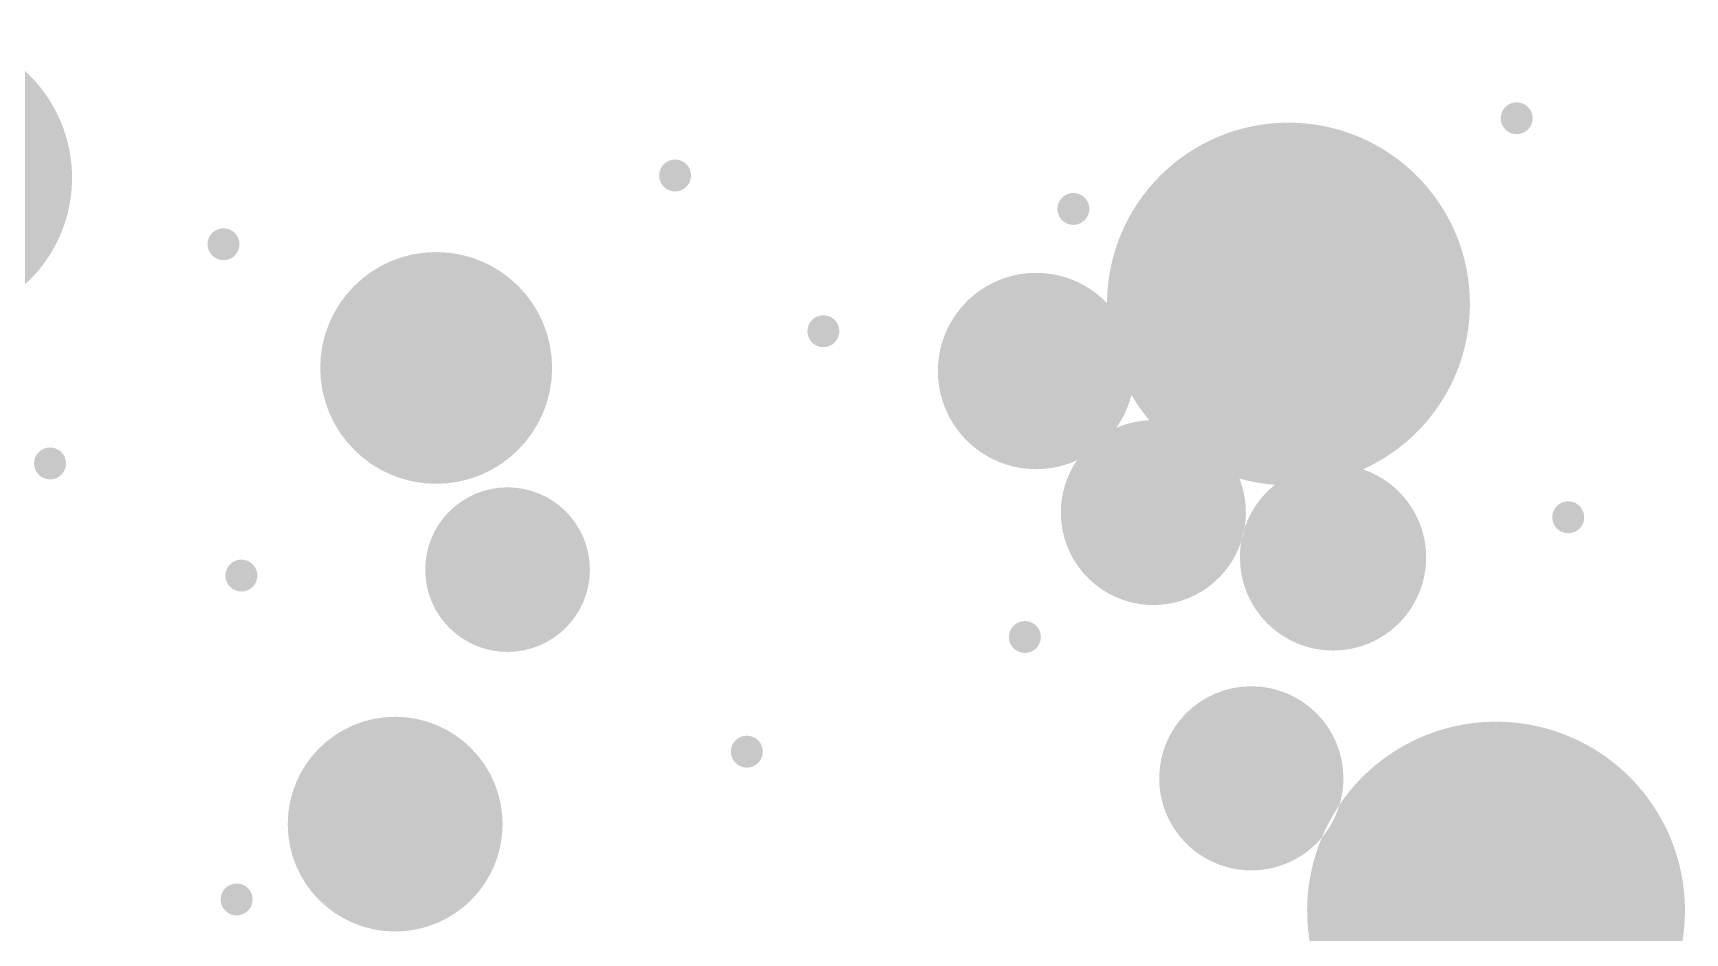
# Model space of a CAD drawing. Header units: millimetres. Extents: x 153 to 500, y 34 to 242.
# Drawn here: x 343.7 to 499.8, y 156.7 to 241.7 of the extents above; entities that cross this region are included whole.
import ezdxf

# ---------------------------------------------------------------- set-up
doc = ezdxf.new("R2010")
doc.units = ezdxf.units.MM
doc.layers.add('snow', color=7, linetype='Continuous')
doc.layers.add('Star', color=7, linetype='Continuous')

msp = doc.modelspace()

# ---------------------------------------------------------------- hatches: boundary and pattern name
at = {"layer": 'snow', "transparency": 33554687}
h = msp.add_hatch(color=256, dxfattribs=at)
h.dxf.hatch_style = 1
h.set_gradient(color1=(255, 255, 255), color2=(199, 200, 202), name='INVSPHERICAL')
edge = h.paths.add_edge_path()
edge.add_arc((483.9, 233.69), 1.51, 0, 360)
h = msp.add_hatch(color=256, dxfattribs=at)
h.dxf.hatch_style = 1
h.set_gradient(color1=(255, 255, 255), color2=(199, 200, 202), name='INVSPHERICAL')
edge = h.paths.add_edge_path()
edge.add_arc((404.38, 228.28), 1.51, 0, 360)
h = msp.add_hatch(color=256, dxfattribs=at)
h.dxf.hatch_style = 1
h.set_gradient(color1=(255, 255, 255), color2=(199, 200, 202), name='INVSPHERICAL')
edge = h.paths.add_edge_path()
edge.add_arc((442.01, 225.12), 1.51, 0, 360)
h = msp.add_hatch(color=256, dxfattribs=at)
h.dxf.hatch_style = 1
h.set_gradient(color1=(255, 255, 255), color2=(199, 200, 202), name='INVSPHERICAL')
edge = h.paths.add_edge_path()
edge.add_arc((361.71, 221.78), 1.51, 0, 360)
h = msp.add_hatch(color=256, dxfattribs=at)
h.dxf.hatch_style = 1
h.set_gradient(color1=(255, 255, 255), color2=(199, 200, 202), name='INVSPHERICAL')
edge = h.paths.add_edge_path()
edge.add_arc((418.39, 213.56), 1.51, 0, 360)
h = msp.add_hatch(color=256, dxfattribs=at)
h.dxf.hatch_style = 1
h.set_gradient(color1=(255, 255, 255), color2=(199, 200, 202), name='INVSPHERICAL')
edge = h.paths.add_edge_path()
edge.add_arc((345.32, 201.06), 1.51, 0, 360)
h = msp.add_hatch(color=256, dxfattribs=at)
h.dxf.hatch_style = 1
h.set_gradient(color1=(255, 255, 255), color2=(199, 200, 202), name='INVSPHERICAL')
edge = h.paths.add_edge_path()
edge.add_arc((488.77, 195.97), 1.51, 0, 360)
h = msp.add_hatch(color=256, dxfattribs=at)
h.dxf.hatch_style = 1
h.set_gradient(color1=(255, 255, 255), color2=(199, 200, 202), name='INVSPHERICAL')
edge = h.paths.add_edge_path()
edge.add_arc((363.4, 190.46), 1.51, 0, 360)
h = msp.add_hatch(color=256, dxfattribs=at)
h.dxf.hatch_style = 1
h.set_gradient(color1=(255, 255, 255), color2=(199, 200, 202), name='INVSPHERICAL')
edge = h.paths.add_edge_path()
edge.add_arc((437.43, 184.65), 1.51, 0, 360)
h = msp.add_hatch(color=256, dxfattribs=at)
h.dxf.hatch_style = 1
h.set_gradient(color1=(255, 255, 255), color2=(199, 200, 202), name='INVSPHERICAL')
edge = h.paths.add_edge_path()
edge.add_arc((411.16, 173.81), 1.51, 0, 360)
h = msp.add_hatch(color=256, dxfattribs=at)
h.dxf.hatch_style = 1
h.set_gradient(color1=(255, 255, 255), color2=(199, 200, 202), name='INVSPHERICAL')
edge = h.paths.add_edge_path()
edge.add_arc((362.95, 159.84), 1.51, 0, 360)
h = msp.add_hatch(color=256, dxfattribs=at)
h.dxf.hatch_style = 1
h.set_gradient(color1=(255, 255, 255), color2=(199, 200, 202), name='INVSPHERICAL')
edge = h.paths.add_edge_path()
edge.add_arc((483.47, 160.31), 1.51, 0, 360)
at = {"layer": 'Star', "lineweight": 211, "true_color": 0x991b1e, "transparency": 33554600}
h = msp.add_hatch(color=244, dxfattribs=at)
h.set_gradient(color1=(205, 32, 39), color2=(153, 27, 30), tint=1, name='INVHEMISPHERICAL')
h.paths.add_polyline_path([(347.4, 228.07, 0.815935), (321.15, 233.45, -0.115554), (321.89, 230.28, -0.174867), (320.25, 225.73, 0.917602)])
at = {"layer": 'Star', "lineweight": 211, "true_color": 0x991b1e, "transparency": 33554687}
h = msp.add_hatch(color=244, dxfattribs=at)
h.set_gradient(color1=(237, 31, 36), color2=(153, 27, 30), tint=1, name='INVCURVED')
h.paths.add_polyline_path([(479.48, 216.13, 0.997397), (445.19, 216.22, -0.193489), (447.78, 209.8, -0.061304), (447.5, 207.54, 0.042792), (449.18, 205.14, -0.319969), (457.7, 199.63, 0.049808), (461.05, 199.04, -0.255734), (469.37, 200.5, 0.295093)])
h = msp.add_hatch(color=244, dxfattribs=at)
h.set_gradient(color1=(237, 31, 36), color2=(205, 32, 39), tint=1, name='INVCURVED')
h.paths.add_polyline_path([(370.85, 210.09, 1), (392.76, 210.09, 1)])
h = msp.add_hatch(color=244, dxfattribs=at)
h.set_gradient(color1=(237, 31, 36), color2=(153, 27, 30), tint=1, name='INVCURVED')
h.paths.add_polyline_path([(445.19, 216.22, 0.675759), (429.21, 209.8, 0.546563), (442.36, 201.36, -0.139998), (446.06, 204.42, 0.093499), (447.5, 207.54, -0.133287)])
h.paths.add_polyline_path([(445.19, 216.22, 0.001303), (445.19, 216.13, 0.131961), (447.5, 207.54, 0.061304), (447.78, 209.8, 0.193489)])
h = msp.add_hatch(color=244, dxfattribs=at)
h.set_gradient(color1=(205, 32, 39), color2=(153, 27, 30), tint=1, name='INVSPHERICAL')
h.paths.add_polyline_path([(445.19, 216.22, 0.001303), (445.19, 216.13, 0.131961), (447.5, 207.54, 0.061304), (447.78, 209.8, 0.193489)])
h = msp.add_hatch(color=244, dxfattribs=at)
h.set_gradient(color1=(237, 31, 36), color2=(153, 27, 30), tint=1, name='INVCURVED')
h.paths.add_polyline_path([(457.7, 199.63, -0.151395), (449.18, 205.14, 0.092353), (446.06, 204.42, -0.131493), (442.36, 201.36, 0.151421), (440.83, 196.41, 0.85555), (457.89, 193.74, -0.032773), (458.17, 194.86, 0.044749), (458.31, 196.41, 0.094538)])
h.paths.add_polyline_path([(449.18, 205.14, 0.151395), (457.7, 199.63, 0.319969)])
h.paths.add_polyline_path([(446.06, 204.42, 0.139998), (442.36, 201.36, 0.131493)], flags=17)
h = msp.add_hatch(color=244, dxfattribs=at)
h.set_gradient(color1=(237, 31, 36), color2=(153, 27, 30), tint=1, name='INVCURVED')
h.paths.add_polyline_path([(469.37, 200.5, -0.125106), (461.05, 199.04, 0.147464), (458.17, 194.86, -0.032983), (457.89, 193.74, 0.044854), (457.75, 192.17, 1), (475.35, 192.17, 0.32147)])
h.paths.add_polyline_path([(469.37, 200.5, 0.255734), (461.05, 199.04, 0.125106)])
h = msp.add_hatch(color=244, dxfattribs=at)
h.set_gradient(color1=(237, 31, 36), color2=(205, 32, 39), tint=1, name='INVSPHERICAL')
h.paths.add_polyline_path([(380.77, 191.02, 1), (396.33, 191.02, 1)])
h = msp.add_hatch(color=244, dxfattribs=at)
h.set_gradient(color1=(237, 31, 36), color2=(153, 27, 30), tint=1)
h.paths.add_polyline_path([(450.12, 171.29, 0.699651), (465.49, 165.69, -0.049569), (467.16, 168.79, 0.072919), (467.53, 171.29, 1)])
h = msp.add_hatch(color=244, dxfattribs=at)
h.set_gradient(color1=(237, 31, 36), color2=(205, 32, 39), tint=1, name='INVSPHERICAL')
h.paths.add_polyline_path([(367.78, 166.96, 1), (388.08, 166.96, 1)])
h = msp.add_hatch(color=244, dxfattribs=at)
h.set_gradient(color1=(237, 31, 36), color2=(153, 27, 30), tint=1)
h.paths.add_polyline_path([(467.16, 168.79, -0.102473), (465.49, 165.69, 0.09941), (464.1, 158.8, 1), (499.8, 158.8, 0.73956)])

doc.saveas('drawing.dxf')
